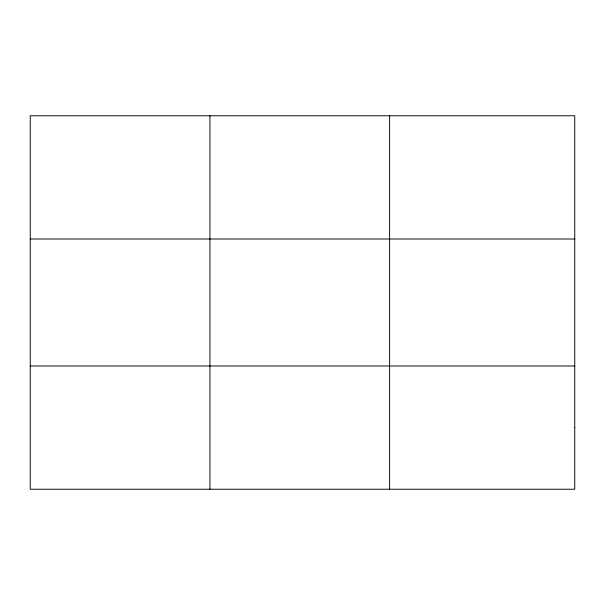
<?xml version="1.0" encoding="UTF-8"?>
<svg xmlns="http://www.w3.org/2000/svg" width="605" height="605" viewBox="0 0 605 605"><rect width="100%" height="100%" fill="white"/><g stroke="black" fill="none" stroke-linecap="round" stroke-linejoin="round"><path stroke-width="0.91" d="M209.935 489.233L209.935 115.767M389.62 489.233L389.62 115.767M30.25 239.013L574.75 239.013M30.25 365.987L574.75 365.987M574.75 427.614L574.75 489.233L30.25 489.233L30.25 115.767L574.75 115.767L574.75 427.614"/></g></svg>
